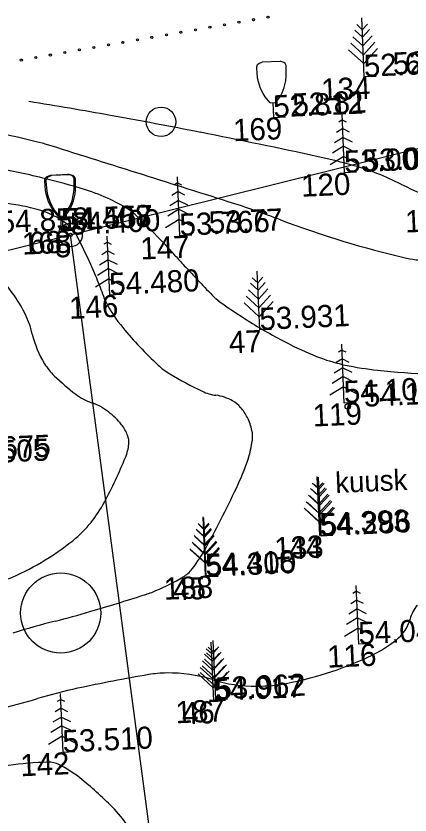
# Model space of a CAD drawing. Extents: x 642106 to 642351, y 6456946 to 6457148.
# Drawn here: x 642271.88 to 642285.28, y 6457101.56 to 6457128.72 of the extents above; entities that cross this region are included whole.
import ezdxf

# ---------------------------------------------------------------- set-up
doc = ezdxf.new("R2010")
doc.units = 0
for name, color, linetype in [('Level 10', 7, 'Continuous'), ('Level 11', 7, 'Continuous'), ('Level 13', 7, 'Continuous'), ('Level 14', 7, 'Continuous'), ('Level 16', 7, 'Continuous'), ('Level 18', 7, 'Continuous'), ('Level 40', 7, 'Continuous'), ('Level 5', 7, 'Continuous'), ('Level 6', 7, 'Continuous'), ('Level 63', 7, 'Continuous'), ('Level 7', 7, 'Continuous'), ('Level 8', 7, 'Continuous'), ('Level 9', 7, 'Continuous'), ('PUUDPQQSAD', 7, 'Continuous')]:
    doc.layers.add(name, color=color, linetype=linetype)

# ---------------------------------------------------------------- blocks, each defined once
blk = doc.blocks.new('KRIN13')
at = {"layer": 'Level 10'}
blk.add_circle((0, 0), 226.7, dxfattribs=at)
blk = doc.blocks.new('AAP2')
at = {"layer": 'Level 6'}
blk.add_circle((0, 0), 34.5, dxfattribs=at)
blk = doc.blocks.new('KKUUS7')
at = {"layer": 'PUUDPQQSAD'}
for p, q in [((0, 0), (0, 2000)), ((0, 1800), (-125.94, 1730.03)), ((0, 1800), (125.94, 1730.03)), ((0, 1500), (-211.95, 1382.25)), ((0, 1500), (211.95, 1382.25)), ((0, 1200), (-297.95, 1034.47)), ((0, 1200), (297.95, 1034.47)), ((0, 900), (-383.96, 686.69)), ((0, 900), (383.96, 686.69)), ((0, 550), (-475.29, 285.95)), ((0, 550), (475.29, 285.95)), ((400, 0), (0, 0))]:
    blk.add_line(p, q, dxfattribs=at)
blk = doc.blocks.new('KMAND7')
at = {"layer": 'Level 11'}
for p, q in [((0, 0), (0, 2000)), ((0, 1600), (-181.08, 1781.08)), ((0, 1600), (181.08, 1781.08)), ((0, 1050), (-329.73, 1379.73)), ((0, 1350), (-248.65, 1598.65)), ((0, 1350), (248.65, 1598.65)), ((0, 1050), (329.73, 1379.73)), ((0, 750), (-410.81, 1160.81)), ((0, 750), (410.81, 1160.81)), ((0, 450), (-491.89, 941.89)), ((0, 450), (491.89, 941.89)), ((400, 0), (0, 0))]:
    blk.add_line(p, q, dxfattribs=at)
blk = doc.blocks.new('KKIT13')
at = {"layer": 'PUUDPQQSAD'}
for p, q in [((-300, 1900), (300, 1900)), ((-100, 500), (100, 500)), ((0, 0), (0, 500)), ((0, 0), (400, 0))]:
    blk.add_line(p, q, dxfattribs=at)
for points in [[(-100, 500), (-258.4, 712.96), (-322.92, 824.71), (-400, 1000), (-461.28, 1225.3), (-484.95, 1381.3), (-500, 1700), (-497.94, 1741.58), (-468.34, 1813.02), (-428.03, 1850.1), (-300, 1900)], [(100, 500), (258.4, 712.96), (322.92, 824.71), (400, 1000), (461.28, 1225.3), (484.95, 1381.3), (500, 1700), (497.94, 1741.58), (468.34, 1813.02), (428.03, 1850.1), (300, 1900)]]:
    blk.add_lwpolyline(points, dxfattribs=at)
blk = doc.blocks.new('MUMM')
at = {"layer": 'Level 18'}
blk.add_circle((0, 0), 90.9, dxfattribs=at)
blk = doc.blocks.new('VBEK18')
at = {"layer": 'Level 8'}
for radius in [500, 71.4]:
    blk.add_circle((0, 0), radius, dxfattribs=at)
blk = doc.blocks.new('KMAN13')
at = {"layer": 'Level 9'}
for p, q in [((0, 0), (0, 2000)), ((0, 1600), (-181.08, 1781.08)), ((0, 1600), (181.08, 1781.08)), ((0, 1050), (-329.73, 1379.73)), ((0, 1350), (-248.65, 1598.65)), ((0, 1350), (248.65, 1598.65)), ((0, 1050), (329.73, 1379.73)), ((0, 750), (-410.81, 1160.81)), ((0, 750), (410.81, 1160.81)), ((0, 450), (-491.89, 941.89)), ((0, 450), (491.89, 941.89)), ((400, 0), (0, 0))]:
    blk.add_line(p, q, dxfattribs=at)
blk = doc.blocks.new('KKIT18')
at = {"layer": 'Level 9'}
for p, q in [((-300, 1900), (300, 1900)), ((-100, 500), (100, 500)), ((0, 0), (0, 500)), ((0, 0), (400, 0))]:
    blk.add_line(p, q, dxfattribs=at)
for points in [[(-100, 500), (-258.4, 712.96), (-322.92, 824.71), (-400, 1000), (-461.28, 1225.3), (-484.95, 1381.3), (-500, 1700), (-497.94, 1741.58), (-468.34, 1813.02), (-428.03, 1850.1), (-300, 1900)], [(100, 500), (258.4, 712.96), (322.92, 824.71), (400, 1000), (461.28, 1225.3), (484.95, 1381.3), (500, 1700), (497.94, 1741.58), (468.34, 1813.02), (428.03, 1850.1), (300, 1900)]]:
    blk.add_lwpolyline(points, dxfattribs=at)
blk = doc.blocks.new('VBEK19')
at = {"layer": 'Level 13'}
for radius in [500, 71.4]:
    blk.add_circle((0, 0), radius, dxfattribs=at)
blk = doc.blocks.new('KMAN14')
at = {"layer": 'Level 14'}
for p, q in [((0, 0), (0, 2000)), ((0, 1600), (-181.08, 1781.08)), ((0, 1600), (181.08, 1781.08)), ((0, 1050), (-329.73, 1379.73)), ((0, 1350), (-248.65, 1598.65)), ((0, 1350), (248.65, 1598.65)), ((0, 1050), (329.73, 1379.73)), ((0, 750), (-410.81, 1160.81)), ((0, 750), (410.81, 1160.81)), ((0, 450), (-491.89, 941.89)), ((0, 450), (491.89, 941.89)), ((400, 0), (0, 0))]:
    blk.add_line(p, q, dxfattribs=at)
blk = doc.blocks.new('KKIT19')
at = {"layer": 'Level 14'}
for p, q in [((-300, 1900), (300, 1900)), ((-100, 500), (100, 500)), ((0, 0), (0, 500)), ((0, 0), (400, 0))]:
    blk.add_line(p, q, dxfattribs=at)
for points in [[(-100, 500), (-258.4, 712.96), (-322.92, 824.71), (-400, 1000), (-461.28, 1225.3), (-484.95, 1381.3), (-500, 1700), (-497.94, 1741.58), (-468.34, 1813.02), (-428.03, 1850.1), (-300, 1900)], [(100, 500), (258.4, 712.96), (322.92, 824.71), (400, 1000), (461.28, 1225.3), (484.95, 1381.3), (500, 1700), (497.94, 1741.58), (468.34, 1813.02), (428.03, 1850.1), (300, 1900)]]:
    blk.add_lwpolyline(points, dxfattribs=at)

msp = doc.modelspace()

# ---------------------------------------------------------------- linework, layer by layer
at = {"layer": 'Level 16'}
msp.add_line((642272.88, 6457124.364), (642272.88, 6457124.364), dxfattribs=at)
for centre, radius, start, end in [((642249.074, 6456980.34), 147.313, 79.8261, 80.91907), ((642243.198, 6456947.598), 180.578, 78.83893, 79.8261), ((642256.921, 6457060.541), 65.789, 76.00152, 79.22299), ((642236.636, 6456914.339), 214.479, 77.74596, 78.83893), ((642272.649, 6457123.632), 0.767, 72.5146, 76.0015), ((637769.607, 6442829.115), 14987.782, 72.489648, 72.5145924), ((642277.858, 6457104.132), 20.26, 74.1893, 77.746), ((642264.963, 6457090.854), 33.287, 76.3962, 79.5317), ((642280.98, 6457115.155), 8.803, 63.023, 74.1893), ((642267.433, 6457101.058), 22.789, 72.6065, 76.3962), ((642288.967, 6457130.846), 8.803, 243.023, 253.1136), ((642272.158, 6457116.141), 6.983, 65.1328, 72.6065), ((642269.324, 6457107.027), 15.479, 79.6168, 84.299), ((642272.912, 6457117.769), 5.188, 56.4605, 65.1328), ((642269.159, 6457090.885), 33.048, 69.2411, 72.4896), ((642271.196, 6457117.24), 5.096, 71.4518, 79.6168), ((642271.939, 6457119.454), 2.761, 57.83, 71.4518), ((642275.206, 6457121.229), 1.038, 46.0198, 56.4605), ((642272.357, 6457120.12), 1.974, 41.7078, 57.83), ((642245.905, 6457090.867), 43.232, 44.4045, 46.0198), ((642292.587, 6457152.691), 33.048, 249.2411, 257.022), ((642273.25, 6457120.915), 0.779, 27.0045, 41.7078), ((642252.265, 6457110.221), 24.331, 24.3813, 27.0045), ((642267.479, 6457111.997), 13.034, 41.1177, 44.4045), ((642287.118, 6457129.139), 13.034, 221.1177, 223.1288), ((642285.775, 6457123.134), 2.717, 257.022, 266.2795), ((642264.729, 6457114.262), 8.65, 33.0065, 43.6036), ((642260.743, 6457114.063), 15.023, 21.8078, 24.3813), ((642407.475, 6457241.881), 177.947, 223.12878, 223.6038), ((642261.265, 6457114.272), 14.461, 19.1847, 21.8078), ((642278.925, 6457119.449), 0.424, 223.6035, 233.3495), ((642288.21, 6457131.927), 15.977, 233.3498, 238.3927), ((642269.155, 6457117.137), 3.372, 13.1716, 33.0065), ((642279.405, 6457121.326), 5.038, 207.1817, 219.4748), ((642290.36, 6457135.422), 20.081, 238.3927, 242.8906), ((642285.706, 6457126.516), 13.202, 219.4748, 227.0601), ((642275.721, 6457118.673), 3.372, 193.1716, 211.8106), ((642285.568, 6457126.062), 9.565, 242.8906, 249.607), ((642274.707, 6457118.044), 2.178, 211.8106, 225.5816), ((642284.297, 6457122.642), 5.917, 249.607, 258.1496), ((642278.316, 6457118.574), 2.353, 227.0601, 239.3532), ((642285.33, 6457127.566), 10.949, 258.1496, 263.9455), ((642287.344, 6457146.548), 30.037, 263.9455, 267.4438), ((642278.4, 6457121.813), 7.454, 225.5816, 233.0132), ((642284.447, 6457128.922), 14.381, 239.3532, 244.3178), ((642275.084, 6457117.411), 1.944, 233.0132, 251.1088), ((642278.874, 6457117.332), 1.521, 244.3178, 262.7143), ((642278.488, 6457114.315), 1.521, 59.9534, 82.7143), ((642273.826, 6457113.733), 1.944, 51.7221, 71.1088), ((642278.697, 6457114.675), 1.105, 41.8902, 59.9534), ((642273.258, 6457113.013), 2.861, 39.29, 51.7221), ((642278.364, 6457114.377), 1.551, 26.6658, 41.8902), ((642278.068, 6457114.229), 1.882, 12.3389, 26.6658), ((642274.496, 6457114.027), 1.26, 20.512, 39.29), ((642275.023, 6457114.224), 0.698, 354.7582, 20.512), ((642278.969, 6457114.426), 0.96, 352.2259, 12.3389), ((642274.208, 6457114.298), 1.517, 337.3646, 354.7582), ((642276.22, 6457114.801), 3.734, 342.1461, 352.2259), ((642258.48, 6457120.856), 18.557, 332.1487, 337.3647), ((642272.913, 6457115.866), 7.209, 334.8961, 342.1461), ((642243.419, 6457129.684), 39.779, 331.4548, 334.8961), ((642271.156, 6457114.159), 4.22, 321.1983, 332.1487), ((642271.234, 6457114.096), 4.121, 308.7392, 321.1983), ((642268.314, 6457117.736), 8.787, 300.2162, 308.7392), ((642273.382, 6457113.385), 5.67, 322.3314, 331.4548), ((642267.561, 6457119.029), 10.283, 293.2824, 300.2162), ((642277.004, 6457110.589), 1.094, 300.9648, 322.3314), ((642273.906, 6457115.752), 7.115, 292.6269, 300.9648), ((642245.69, 6457205.481), 101.167, 286.48361, 287.58091), ((642274.802, 6457113.603), 4.787, 287.5809, 292.6269), ((642265.109, 6457139.855), 32.729, 284.3306, 286.4836), ((642286.584, 6457107.858), 1.35, 141.8339, 164.716), ((642283.98, 6457108.57), 1.35, 307.9028, 344.716), ((642281.311, 6457076.435), 32.729, 104.3306, 106.9416), ((642281.94, 6457111.189), 4.67, 296.0612, 307.9028), ((642279.18, 6457116.834), 10.954, 288.3375, 296.0612), ((642287.061, 6457044.325), 62.916, 99.75909, 102.00597), ((642277.05, 6457102.527), 3.859, 90.6774, 99.7591), ((642277.064, 6457101.374), 5.012, 72.7723, 90.6774), ((642278.765, 6457118.084), 12.27, 281.1094, 288.3375), ((642280.033, 6457110.949), 5.012, 252.7723, 270.5202), ((642280.026, 6457111.662), 5.726, 270.5202, 281.1094), ((642277.372, 6457089.886), 16.336, 102.006, 106.9301), ((642267.858, 6457121.142), 16.336, 282.0019, 286.9301), ((642273.264, 6457091.462), 11.896, 91.396, 104.4234), ((642272.994, 6457102.566), 0.788, 63.6903, 91.3961), ((642271.607, 6457099.762), 3.916, 51.3616, 63.6903), ((642265.697, 6457092.369), 13.381, 44.9707, 51.3616), ((642272.295, 6457098.96), 4.056, 33.3484, 44.9707)]:
    msp.add_arc(centre, radius, start, end, dxfattribs=at)
at = {"layer": 'Level 40'}
for p, q in [((642273.737, 6457121.275), (642294.009, 6457126.311)), ((642237.583, 6457112.357), (642273.737, 6457121.275)), ((642259.693, 6457117.811), (642273.737, 6457121.275)), ((642279.011, 6457081.683), (642273.737, 6457121.275)), ((642279.011, 6457081.683), (642273.737, 6457121.275))]:
    msp.add_line(p, q, dxfattribs=at)
at = {"layer": 'Level 6'}
msp.add_circle((642276.815, 6457125.118), 0.501, dxfattribs=at)
at = {"layer": 'Level 7'}
msp.add_line((642273.737, 6457121.275), (642286.296, 6457124.395), dxfattribs=at)

# ---------------------------------------------------------------- block references
at = {"layer": 'Level 10', "xscale": 0.00600962946387277, "yscale": 0.00600962946387277, "rotation": 2.501003485659088}
msp.add_blockref('KRIN13', (642273.404, 6457108.423), dxfattribs=at)
at = {"layer": 'Level 13', "xscale": 0.0008012839285163694, "yscale": 0.0008012839285163692, "rotation": 2.5010034856590875}
msp.add_blockref('VBEK19', (642273.737, 6457121.275), dxfattribs=at)
at = {"layer": 'Level 14', "xscale": 0.0010016049106454617, "yscale": 0.0010016049106454613, "rotation": 2.501003485659088}
for name, p in [('KMAND7', (642283.727, 6457126.646)), ('KKIT13', (642280.646, 6457125.267)), ('KKUUS7', (642283.058, 6457123.386)), ('KKIT19', (642273.434, 6457121.42)), ('KKIT13', (642273.486, 6457121.415)), ('KKUUS7', (642277.458, 6457121.245)), ('KKUUS7', (642275.069, 6457119.229)), ('KMAN14', (642280.175, 6457118.045)), ('KKUUS7', (642283.047, 6457115.559)), ('KMAND7', (642282.215, 6457111.063)), ('KMAN14', (642282.26, 6457111.038)), ('KMAND7', (642278.332, 6457109.687)), ('KMAN14', (642278.354, 6457109.653)), ('KKUUS7', (642283.539, 6457107.361)), ('KMAN14', (642278.611, 6457105.433)), ('KMAND7', (642278.678, 6457105.484)), ('KKUUS7', (642273.482, 6457103.688))]:
    msp.add_blockref(name, p, dxfattribs=at)
at = {"layer": 'Level 18', "xscale": 0.0010016049106454617, "yscale": 0.0010016049106454613, "rotation": 2.501003485659088}
msp.add_blockref('MUMM', (642283.163, 6457115.444), dxfattribs=at)
at = {"layer": 'Level 6', "xscale": 0.0010016049106454615, "yscale": 0.0010016049106454617, "rotation": -170.14283558939894}
for p in [(642279.465, 6457128.504), (642279.959, 6457128.59), (642280.452, 6457128.675), (642277.985, 6457128.247), (642278.479, 6457128.332), (642278.972, 6457128.418), (642276.505, 6457127.99), (642276.998, 6457128.075), (642277.492, 6457128.161), (642275.025, 6457127.732), (642275.518, 6457127.818), (642276.012, 6457127.904), (642273.545, 6457127.475), (642274.038, 6457127.561), (642274.531, 6457127.647), (642272.064, 6457127.218), (642272.558, 6457127.304), (642273.051, 6457127.389)]:
    msp.add_blockref('AAP2', p, dxfattribs=at)
at = {"layer": 'Level 8', "xscale": 0.0008012839285163694, "yscale": 0.0008012839285163692, "rotation": 2.5010034856590875}
msp.add_blockref('VBEK18', (642273.737, 6457121.275), dxfattribs=at)
at = {"layer": 'Level 9', "xscale": 0.0010016049106454617, "yscale": 0.0010016049106454613, "rotation": 2.501003485659088}
for name, p in [('KKIT18', (642273.434, 6457121.42)), ('KMAN13', (642280.175, 6457118.045)), ('KMAN13', (642282.26, 6457111.038)), ('KMAN13', (642278.354, 6457109.653)), ('KMAN13', (642278.611, 6457105.433))]:
    msp.add_blockref(name, p, dxfattribs=at)

# ---------------------------------------------------------------- texts
at = {"layer": 'Level 11'}
for s, height, p in [('68', 0.7512, (642272.344, 6457120.621)), ('5', 0.751, (642273.22, 6457120.501)), ('47', 0.7512, (642279.138, 6457117.248)), ('44', 0.7512, (642281.187, 6457110.24)), ('45', 0.7512, (642277.234, 6457108.852)), ('46', 0.7512, (642277.538, 6457104.634))]:
    msp.add_text(s, height=height, rotation=2.501, dxfattribs=at).set_placement(p)
at = {"layer": 'Level 18'}
for s, p in [('52.65', (642284.712, 6457126.722)), ('52.81', (642281.301, 6457125.327)), ('53.01', (642283.694, 6457123.422)), ('53.77', (642278.454, 6457121.32)), ('54.10', (642283.724, 6457115.433))]:
    msp.add_text(s, height=0.7512, rotation=2.501, dxfattribs=at).set_placement(p)
at = {"layer": 'Level 5'}
for s, height, p in [('134', 0.7512, (642282.277, 6457125.831)), ('169', 0.7512, (642279.278, 6457124.456)), ('120', 0.7512, (642281.595, 6457122.57)), ('121', 0.7512, (642285.127, 6457121.353)), ('168', 0.7512, (642272.101, 6457120.602)), ('68', 0.7512, (642272.344, 6457120.621)), ('5', 0.751, (642273.22, 6457120.501)), ('147', 0.7512, (642276.125, 6457120.435)), ('146', 0.7512, (642273.702, 6457118.417)), ('47', 0.7512, (642279.138, 6457117.248)), ('119', 0.7512, (642281.986, 6457114.761)), ('133', 0.7512, (642280.682, 6457110.244)), ('44', 0.7512, (642281.187, 6457110.24)), ('44', 0.7512, (642281.187, 6457110.24)), ('188', 0.7512, (642276.923, 6457108.873)), ('45', 0.7512, (642277.234, 6457108.852)), ('45', 0.7512, (642277.234, 6457108.852)), ('116', 0.7512, (642282.479, 6457106.563)), ('187', 0.7512, (642277.322, 6457104.673)), ('46', 0.7512, (642277.538, 6457104.634)), ('46', 0.7512, (642277.538, 6457104.634)), ('142', 0.7512, (642272.044, 6457102.873))]:
    msp.add_text(s, height=height, rotation=2.501, dxfattribs=at).set_placement(p)
at = {"layer": 'Level 6'}
for s, height, p in [('68', 0.7512, (642272.344, 6457120.621)), ('5', 0.751, (642273.22, 6457120.501)), ('47', 0.7512, (642279.138, 6457117.248)), ('kuusk', 0.7011, (642282.754, 6457112.502)), ('44', 0.7512, (642281.187, 6457110.24)), ('45', 0.7512, (642277.234, 6457108.852)), ('46', 0.7512, (642277.538, 6457104.634))]:
    msp.add_text(s, height=height, rotation=2.501, dxfattribs=at).set_placement(p)
at = {"layer": 'Level 63'}
for s, p in [('52.653', (642283.727, 6457126.646)), ('52.812', (642280.646, 6457125.267)), ('53.008', (642283.058, 6457123.386)), ('54.408', (642273.434, 6457121.42)), ('54.408', (642273.434, 6457121.42)), ('54.408', (642273.434, 6457121.42)), ('54.557', (642273.486, 6457121.415)), ('54.858', (642271.306, 6457121.336)), ('54.400', (642273.737, 6457121.275)), ('54.400', (642273.737, 6457121.275)), ('54.400', (642273.737, 6457121.275)), ('53.766', (642277.458, 6457121.245)), ('54.480', (642275.069, 6457119.229)), ('53.931', (642280.175, 6457118.045)), ('53.931', (642280.175, 6457118.045)), ('53.931', (642280.175, 6457118.045)), ('54.102', (642283.047, 6457115.559)), ('55.675', (642270.009, 6457113.606)), ('55.505', (642269.958, 6457113.475)), ('55.505', (642269.958, 6457113.475)), ('55.505', (642269.958, 6457113.475)), ('55.505', (642269.958, 6457113.475)), ('54.393', (642282.215, 6457111.063)), ('54.286', (642282.26, 6457111.038)), ('54.286', (642282.26, 6457111.038)), ('54.286', (642282.26, 6457111.038)), ('54.286', (642282.26, 6457111.038)), ('54.418', (642278.332, 6457109.687)), ('54.300', (642278.354, 6457109.653)), ('54.300', (642278.354, 6457109.653)), ('54.300', (642278.354, 6457109.653)), ('54.300', (642278.354, 6457109.653)), ('54.041', (642283.539, 6457107.361)), ('54.017', (642278.611, 6457105.433)), ('54.017', (642278.611, 6457105.433)), ('54.017', (642278.611, 6457105.433)), ('54.017', (642278.611, 6457105.433)), ('53.962', (642278.678, 6457105.484)), ('53.510', (642273.482, 6457103.688))]:
    msp.add_text(s, height=0.7512, rotation=2.501, dxfattribs=at).set_placement(p)
at = {"layer": 'Level 9'}
msp.add_text('46', height=0.7512, rotation=2.501, dxfattribs=at).set_placement((642277.538, 6457104.634))

doc.saveas('drawing.dxf')
